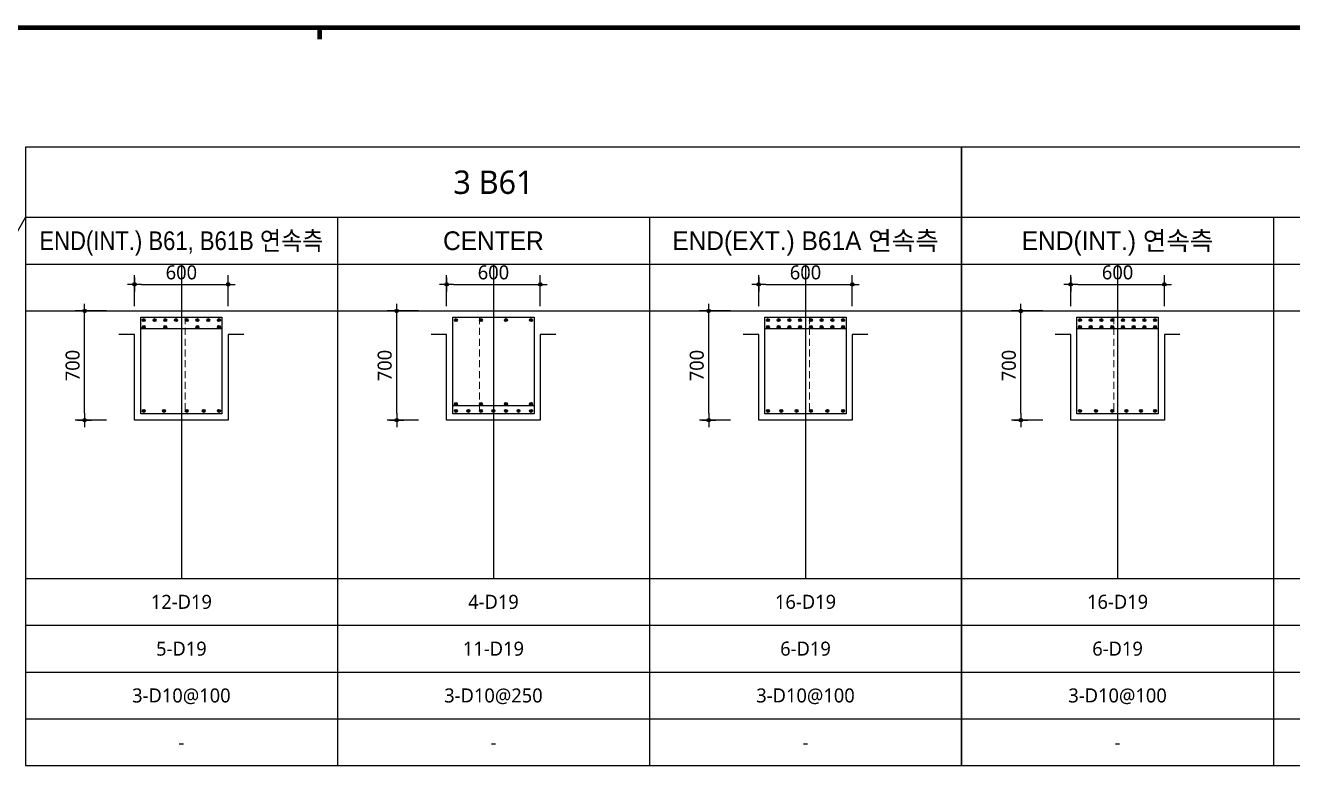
# Model space of a CAD drawing. Header units: millimetres. Extents: x 0 to 252030, y -124740 to 196020.
# Drawn here: x 60153 to 68275, y 155215 to 159960 of the extents above; entities that cross this region are included whole.
import ezdxf
from ezdxf.enums import TextEntityAlignment as Align

# ---------------------------------------------------------------- set-up
doc = ezdxf.new("R2010")
doc.units = ezdxf.units.MM
doc.header["$LTSCALE"] = 30
doc.linetypes.add('HID', pattern=[2.3, 1.5, -0.8])
doc.layers.get('DEFPOINTS').update_dxf_attribs({"color": 142})
for name, color, linetype in [('0-SEC1', 3, 'Continuous'), ('CON', 2, 'Continuous'), ('DIM', 7, 'Continuous'), ('ETC', 7, 'Continuous'), ('S-철근', 3, 'Continuous'), ('SHEET', 7, 'Continuous'), ('TXT', 3, 'Continuous'), ('XR-FORM_(도룡동)$0$Sheet', 7, 'Continuous')]:
    doc.layers.add(name, color=color, linetype=linetype)
doc.layers.add('TieBar', color=7, linetype='HID', lineweight=0)
doc.styles.get("Standard").update_dxf_attribs({"font": 'malgun.ttf'})
doc.styles.add('돋움', font='Dotum.ttf')
doc.styles.add('맑은 고딕', font='malgun.ttf')
doc.dimstyles.new('30NDIM', dxfattribs={"dimscale": 50, "dimtxt": 3, "dimasz": 1.5, "dimexe": 2, "dimexo": 6, "dimgap": 1, "dimtad": 1, "dimdec": 0, "dimrnd": 0.25, "dimzin": 0, "dimdsep": 46, "dimtxsty": 'Standard', "dimblk": 'Z_DOT', "dimcen": 5, "dimclrd": 256, "dimclre": 256, "dimclrt": 3, "dimadec": 0, "dimazin": 0, "dimtm": 1e-09, "dimtfac": 1, "dimtdec": 0, "dimtix": 1, "dimtmove": 2, "dimatfit": 1, "dimldrblk": 'Z_DOT', "dimfxl": 1, "dimtolj": 1, "dimtzin": 0, "dimarcsym": 0})

# ---------------------------------------------------------------- blocks, each defined once
blk = doc.blocks.new('XR-FORM_(도룡동)$0$S')
at = {"layer": 'XR-FORM_(도룡동)$0$Sheet', "const_width": 100}
blk.add_lwpolyline([(1850, 57950), (82250, 57950), (82250, 1200), (1850, 1200)], close=True, dxfattribs=at)
at = {"layer": 'XR-FORM_(도룡동)$0$Sheet', "linetype": 'Continuous', "const_width": 100}
blk.add_lwpolyline([(38745, 57950), (38745, 57700)], dxfattribs=at)
blk = doc.blocks.new('XR-FORM_(도룡동)', base_point=(101.33, -56114.51))
at = {"xscale": 0.005, "yscale": 0.005, "zscale": 0.005}
blk.add_blockref('XR-FORM_(도룡동)$0$S', (-0.25, 0), dxfattribs=at)
blk = doc.blocks.new('4등분')
at = {"layer": 'DEFPOINTS'}
for p, q in [((1000, 3214.5), (1000, 1200)), ((3000, 3214.5), (3000, 1200)), ((5000, 3214.5), (5000, 1200)), ((0, 2914.5), (6000, 2914.5))]:
    blk.add_line(p, q, dxfattribs=at)
at = {"layer": 'SHEET'}
blk.add_line((0, 3514.5), (6000, 3514.5), dxfattribs=at)
at = {"layer": 'SHEET', "color": 6}
for p, q in [((2000, 3514.5), (2000, 0)), ((4000, 3514.5), (4000, 0)), ((0, 3214.5), (6000, 3214.5)), ((0, 1200), (6000, 1200)), ((0, 900), (6000, 900)), ((0, 600), (6000, 600)), ((0, 300), (6000, 300))]:
    blk.add_line(p, q, dxfattribs=at)
at = {"layer": 'SHEET'}
blk.add_lwpolyline([(6000, 3964.5), (0, 3964.5), (0, 0), (6000, 0)], close=True, dxfattribs=at)
blk = doc.blocks.new('Z_DOT')
at = {"layer": 'DIM', "color": 0}
for p, q in [((-1, 0), (1, 0)), ((0, -1), (0, 1))]:
    blk.add_line(p, q, dxfattribs=at)
for radius in [0.25, 0.125]:
    blk.add_circle((0, 0), radius, dxfattribs=at)
blk = doc.blocks.new('*D185')
at = {"layer": 'DEFPOINTS', "color": 0, "transparency": 16777216}
for p in [(61453, 158299.7), (60853, 157979.5), (61453, 157979.5)]:
    blk.add_point(p, dxfattribs=at)
at = {"layer": 'DIM', "lineweight": -2, "transparency": 16777216}
for p, q in [((60853, 158159.5), (60853, 158359.7)), ((61453, 158159.5), (61453, 158359.7)), ((60898, 158299.7), (61408, 158299.7))]:
    blk.add_line(p, q, dxfattribs=at)
at = {"layer": 'DIM', "lineweight": -2, "transparency": 16777216, "xscale": 45, "yscale": 45, "zscale": 45, "rotation": 180}
blk.add_blockref('Z_DOT', (60853, 158299.7), dxfattribs=at)
at = {"layer": 'DIM', "lineweight": -2, "transparency": 16777216, "xscale": 45, "yscale": 45, "zscale": 45}
blk.add_blockref('Z_DOT', (61453, 158299.7), dxfattribs=at)
at = {"layer": 'DIM', "color": 3, "transparency": 16777216, "insert": (61153, 158376.1), "char_height": 90, "attachment_point": 5}
blk.add_mtext('\\A1;600', dxfattribs=at)
blk = doc.blocks.new('*D186')
at = {"layer": 'DEFPOINTS', "color": 0, "transparency": 16777216}
for p in [(60532.8, 158129.5), (60853, 158129.5), (60853, 157429.5)]:
    blk.add_point(p, dxfattribs=at)
at = {"layer": 'DIM', "lineweight": -2, "transparency": 16777216}
for p, q in [((60673, 158129.5), (60472.8, 158129.5)), ((60532.8, 157474.5), (60532.8, 158084.5)), ((60673, 157429.5), (60472.8, 157429.5))]:
    blk.add_line(p, q, dxfattribs=at)
at = {"layer": 'DIM', "lineweight": -2, "transparency": 16777216, "xscale": 45, "yscale": 45, "zscale": 45}
for p, rotation in [((60532.8, 158129.5), 90), ((60532.8, 157429.5), 270)]:
    blk.add_blockref('Z_DOT', p, dxfattribs=dict(at, rotation=rotation))
at = {"layer": 'DIM', "color": 3, "transparency": 16777216, "insert": (60456.4, 157779.5), "char_height": 90, "attachment_point": 5, "rotation": 90}
blk.add_mtext('\\A1;700', dxfattribs=at)
blk = doc.blocks.new('*D187')
at = {"layer": 'DEFPOINTS', "color": 0, "transparency": 16777216}
for p in [(63453, 158299.7), (62853, 157979.5), (63453, 157979.5)]:
    blk.add_point(p, dxfattribs=at)
at = {"layer": 'DIM', "lineweight": -2, "transparency": 16777216}
for p, q in [((62853, 158159.5), (62853, 158359.7)), ((63453, 158159.5), (63453, 158359.7)), ((62898, 158299.7), (63408, 158299.7))]:
    blk.add_line(p, q, dxfattribs=at)
at = {"layer": 'DIM', "lineweight": -2, "transparency": 16777216, "xscale": 45, "yscale": 45, "zscale": 45, "rotation": 180}
blk.add_blockref('Z_DOT', (62853, 158299.7), dxfattribs=at)
at = {"layer": 'DIM', "lineweight": -2, "transparency": 16777216, "xscale": 45, "yscale": 45, "zscale": 45}
blk.add_blockref('Z_DOT', (63453, 158299.7), dxfattribs=at)
at = {"layer": 'DIM', "color": 3, "transparency": 16777216, "insert": (63153, 158376.1), "char_height": 90, "attachment_point": 5}
blk.add_mtext('\\A1;600', dxfattribs=at)
blk = doc.blocks.new('*D188')
at = {"layer": 'DEFPOINTS', "color": 0, "transparency": 16777216}
for p in [(62532.8, 158129.5), (62853, 158129.5), (62853, 157429.5)]:
    blk.add_point(p, dxfattribs=at)
at = {"layer": 'DIM', "lineweight": -2, "transparency": 16777216}
for p, q in [((62673, 158129.5), (62472.8, 158129.5)), ((62532.8, 157474.5), (62532.8, 158084.5)), ((62673, 157429.5), (62472.8, 157429.5))]:
    blk.add_line(p, q, dxfattribs=at)
at = {"layer": 'DIM', "lineweight": -2, "transparency": 16777216, "xscale": 45, "yscale": 45, "zscale": 45}
for p, rotation in [((62532.8, 158129.5), 90), ((62532.8, 157429.5), 270)]:
    blk.add_blockref('Z_DOT', p, dxfattribs=dict(at, rotation=rotation))
at = {"layer": 'DIM', "color": 3, "transparency": 16777216, "insert": (62456.4, 157779.5), "char_height": 90, "attachment_point": 5, "rotation": 90}
blk.add_mtext('\\A1;700', dxfattribs=at)
blk = doc.blocks.new('*D189')
at = {"layer": 'DEFPOINTS', "color": 0, "transparency": 16777216}
for p in [(65453, 158299.7), (64853, 157979.5), (65453, 157979.5)]:
    blk.add_point(p, dxfattribs=at)
at = {"layer": 'DIM', "lineweight": -2, "transparency": 16777216}
for p, q in [((64853, 158159.5), (64853, 158359.7)), ((65453, 158159.5), (65453, 158359.7)), ((64898, 158299.7), (65408, 158299.7))]:
    blk.add_line(p, q, dxfattribs=at)
at = {"layer": 'DIM', "lineweight": -2, "transparency": 16777216, "xscale": 45, "yscale": 45, "zscale": 45, "rotation": 180}
blk.add_blockref('Z_DOT', (64853, 158299.7), dxfattribs=at)
at = {"layer": 'DIM', "lineweight": -2, "transparency": 16777216, "xscale": 45, "yscale": 45, "zscale": 45}
blk.add_blockref('Z_DOT', (65453, 158299.7), dxfattribs=at)
at = {"layer": 'DIM', "color": 3, "transparency": 16777216, "insert": (65153, 158376.1), "char_height": 90, "attachment_point": 5}
blk.add_mtext('\\A1;600', dxfattribs=at)
blk = doc.blocks.new('*D190')
at = {"layer": 'DEFPOINTS', "color": 0, "transparency": 16777216}
for p in [(64532.8, 158129.5), (64853, 158129.5), (64853, 157429.5)]:
    blk.add_point(p, dxfattribs=at)
at = {"layer": 'DIM', "lineweight": -2, "transparency": 16777216}
for p, q in [((64673, 158129.5), (64472.8, 158129.5)), ((64532.8, 157474.5), (64532.8, 158084.5)), ((64673, 157429.5), (64472.8, 157429.5))]:
    blk.add_line(p, q, dxfattribs=at)
at = {"layer": 'DIM', "lineweight": -2, "transparency": 16777216, "xscale": 45, "yscale": 45, "zscale": 45}
for p, rotation in [((64532.8, 158129.5), 90), ((64532.8, 157429.5), 270)]:
    blk.add_blockref('Z_DOT', p, dxfattribs=dict(at, rotation=rotation))
at = {"layer": 'DIM', "color": 3, "transparency": 16777216, "insert": (64456.4, 157779.5), "char_height": 90, "attachment_point": 5, "rotation": 90}
blk.add_mtext('\\A1;700', dxfattribs=at)
blk = doc.blocks.new('*D191')
at = {"layer": 'DEFPOINTS', "color": 0, "transparency": 16777216}
for p in [(67453, 158299.7), (66853, 157979.5), (67453, 157979.5)]:
    blk.add_point(p, dxfattribs=at)
at = {"layer": 'DIM', "lineweight": -2, "transparency": 16777216}
for p, q in [((66853, 158159.5), (66853, 158359.7)), ((67453, 158159.5), (67453, 158359.7)), ((66898, 158299.7), (67408, 158299.7))]:
    blk.add_line(p, q, dxfattribs=at)
at = {"layer": 'DIM', "lineweight": -2, "transparency": 16777216, "xscale": 45, "yscale": 45, "zscale": 45, "rotation": 180}
blk.add_blockref('Z_DOT', (66853, 158299.7), dxfattribs=at)
at = {"layer": 'DIM', "lineweight": -2, "transparency": 16777216, "xscale": 45, "yscale": 45, "zscale": 45}
blk.add_blockref('Z_DOT', (67453, 158299.7), dxfattribs=at)
at = {"layer": 'DIM', "color": 3, "transparency": 16777216, "insert": (67153, 158376.1), "char_height": 90, "attachment_point": 5}
blk.add_mtext('\\A1;600', dxfattribs=at)
blk = doc.blocks.new('*D192')
at = {"layer": 'DEFPOINTS', "color": 0, "transparency": 16777216}
for p in [(66532.8, 158129.5), (66853, 158129.5), (66853, 157429.5)]:
    blk.add_point(p, dxfattribs=at)
at = {"layer": 'DIM', "lineweight": -2, "transparency": 16777216}
for p, q in [((66673, 158129.5), (66472.8, 158129.5)), ((66532.8, 157474.5), (66532.8, 158084.5)), ((66673, 157429.5), (66472.8, 157429.5))]:
    blk.add_line(p, q, dxfattribs=at)
at = {"layer": 'DIM', "lineweight": -2, "transparency": 16777216, "xscale": 45, "yscale": 45, "zscale": 45}
for p, rotation in [((66532.8, 158129.5), 90), ((66532.8, 157429.5), 270)]:
    blk.add_blockref('Z_DOT', p, dxfattribs=dict(at, rotation=rotation))
at = {"layer": 'DIM', "color": 3, "transparency": 16777216, "insert": (66456.4, 157779.5), "char_height": 90, "attachment_point": 5, "rotation": 90}
blk.add_mtext('\\A1;700', dxfattribs=at)

msp = doc.modelspace()

# ---------------------------------------------------------------- hatches: boundary and pattern name
at = {"layer": 'S-철근'}
h = msp.add_hatch(color=256, dxfattribs=at)
edge = h.paths.add_edge_path()
edge.add_arc((60912.08013, 158070.41992), 9.55, 0, 180)
edge.add_arc((60912.08013, 158070.41992), 9.55, 180, 360)
h = msp.add_hatch(color=256, dxfattribs=at)
edge = h.paths.add_edge_path()
edge.add_arc((60980.91442, 158070.41992), 9.55, 0, 180)
edge.add_arc((60980.91442, 158070.41992), 9.55, 180, 360)
h = msp.add_hatch(color=256, dxfattribs=at)
edge = h.paths.add_edge_path()
edge.add_arc((61049.7487, 158070.41992), 9.55, 0, 180)
edge.add_arc((61049.7487, 158070.41992), 9.55, 180, 360)
h = msp.add_hatch(color=256, dxfattribs=at)
edge = h.paths.add_edge_path()
edge.add_arc((61118.58299, 158070.41992), 9.55, 0, 180)
edge.add_arc((61118.58299, 158070.41992), 9.55, 180, 360)
h = msp.add_hatch(color=256, dxfattribs=at)
edge = h.paths.add_edge_path()
edge.add_arc((61187.41728, 158070.41992), 9.55, 0, 180)
edge.add_arc((61187.41728, 158070.41992), 9.55, 180, 360)
h = msp.add_hatch(color=256, dxfattribs=at)
edge = h.paths.add_edge_path()
edge.add_arc((61256.25156, 158070.41992), 9.55, 0, 180)
edge.add_arc((61256.25156, 158070.41992), 9.55, 180, 360)
h = msp.add_hatch(color=256, dxfattribs=at)
edge = h.paths.add_edge_path()
edge.add_arc((61325.08585, 158070.41992), 9.55, 0, 180)
edge.add_arc((61325.08585, 158070.41992), 9.55, 180, 360)
h = msp.add_hatch(color=256, dxfattribs=at)
edge = h.paths.add_edge_path()
edge.add_arc((61393.92013, 158070.41992), 9.55, 0, 180)
edge.add_arc((61393.92013, 158070.41992), 9.55, 180, 360)
h = msp.add_hatch(color=256, dxfattribs=at)
edge = h.paths.add_edge_path()
edge.add_arc((62912.08013, 158070.41992), 9.55, 0, 180)
edge.add_arc((62912.08013, 158070.41992), 9.55, 180, 360)
h = msp.add_hatch(color=256, dxfattribs=at)
edge = h.paths.add_edge_path()
edge.add_arc((63072.69347, 158070.41992), 9.55, 0, 180)
edge.add_arc((63072.69347, 158070.41992), 9.55, 180, 360)
h = msp.add_hatch(color=256, dxfattribs=at)
edge = h.paths.add_edge_path()
edge.add_arc((63233.3068, 158070.41992), 9.55, 0, 180)
edge.add_arc((63233.3068, 158070.41992), 9.55, 180, 360)
h = msp.add_hatch(color=256, dxfattribs=at)
edge = h.paths.add_edge_path()
edge.add_arc((63393.92013, 158070.41992), 9.55, 0, 180)
edge.add_arc((63393.92013, 158070.41992), 9.55, 180, 360)
h = msp.add_hatch(color=256, dxfattribs=at)
edge = h.paths.add_edge_path()
edge.add_arc((64912.08013, 158070.41992), 9.55, 0, 180)
edge.add_arc((64912.08013, 158070.41992), 9.55, 180, 360)
h = msp.add_hatch(color=256, dxfattribs=at)
edge = h.paths.add_edge_path()
edge.add_arc((64980.91442, 158070.41992), 9.55, 0, 180)
edge.add_arc((64980.91442, 158070.41992), 9.55, 180, 360)
h = msp.add_hatch(color=256, dxfattribs=at)
edge = h.paths.add_edge_path()
edge.add_arc((65049.7487, 158070.41992), 9.55, 0, 180)
edge.add_arc((65049.7487, 158070.41992), 9.55, 180, 360)
h = msp.add_hatch(color=256, dxfattribs=at)
edge = h.paths.add_edge_path()
edge.add_arc((65118.58299, 158070.41992), 9.55, 0, 180)
edge.add_arc((65118.58299, 158070.41992), 9.55, 180, 360)
h = msp.add_hatch(color=256, dxfattribs=at)
edge = h.paths.add_edge_path()
edge.add_arc((65187.41728, 158070.41992), 9.55, 0, 180)
edge.add_arc((65187.41728, 158070.41992), 9.55, 180, 360)
h = msp.add_hatch(color=256, dxfattribs=at)
edge = h.paths.add_edge_path()
edge.add_arc((65256.25156, 158070.41992), 9.55, 0, 180)
edge.add_arc((65256.25156, 158070.41992), 9.55, 180, 360)
h = msp.add_hatch(color=256, dxfattribs=at)
edge = h.paths.add_edge_path()
edge.add_arc((65325.08585, 158070.41992), 9.55, 0, 180)
edge.add_arc((65325.08585, 158070.41992), 9.55, 180, 360)
h = msp.add_hatch(color=256, dxfattribs=at)
edge = h.paths.add_edge_path()
edge.add_arc((65393.92013, 158070.41992), 9.55, 0, 180)
edge.add_arc((65393.92013, 158070.41992), 9.55, 180, 360)
h = msp.add_hatch(color=256, dxfattribs=at)
edge = h.paths.add_edge_path()
edge.add_arc((66912.08013, 158070.41992), 9.55, 0, 180)
edge.add_arc((66912.08013, 158070.41992), 9.55, 180, 360)
h = msp.add_hatch(color=256, dxfattribs=at)
edge = h.paths.add_edge_path()
edge.add_arc((66980.91442, 158070.41992), 9.55, 0, 180)
edge.add_arc((66980.91442, 158070.41992), 9.55, 180, 360)
h = msp.add_hatch(color=256, dxfattribs=at)
edge = h.paths.add_edge_path()
edge.add_arc((67049.7487, 158070.41992), 9.55, 0, 180)
edge.add_arc((67049.7487, 158070.41992), 9.55, 180, 360)
h = msp.add_hatch(color=256, dxfattribs=at)
edge = h.paths.add_edge_path()
edge.add_arc((67118.58299, 158070.41992), 9.55, 0, 180)
edge.add_arc((67118.58299, 158070.41992), 9.55, 180, 360)
h = msp.add_hatch(color=256, dxfattribs=at)
edge = h.paths.add_edge_path()
edge.add_arc((67187.41728, 158070.41992), 9.55, 0, 180)
edge.add_arc((67187.41728, 158070.41992), 9.55, 180, 360)
h = msp.add_hatch(color=256, dxfattribs=at)
edge = h.paths.add_edge_path()
edge.add_arc((67256.25156, 158070.41992), 9.55, 0, 180)
edge.add_arc((67256.25156, 158070.41992), 9.55, 180, 360)
h = msp.add_hatch(color=256, dxfattribs=at)
edge = h.paths.add_edge_path()
edge.add_arc((67325.08585, 158070.41992), 9.55, 0, 180)
edge.add_arc((67325.08585, 158070.41992), 9.55, 180, 360)
h = msp.add_hatch(color=256, dxfattribs=at)
edge = h.paths.add_edge_path()
edge.add_arc((67393.92013, 158070.41992), 9.55, 0, 180)
edge.add_arc((67393.92013, 158070.41992), 9.55, 180, 360)
h = msp.add_hatch(color=256, dxfattribs=at)
edge = h.paths.add_edge_path()
edge.add_arc((60912.08013, 158026.31992), 9.55, 0, 180)
edge.add_arc((60912.08013, 158026.31992), 9.55, 180, 360)
h = msp.add_hatch(color=256, dxfattribs=at)
edge = h.paths.add_edge_path()
edge.add_arc((61049.7487, 158026.31992), 9.55, 0, 180)
edge.add_arc((61049.7487, 158026.31992), 9.55, 180, 360)
h = msp.add_hatch(color=256, dxfattribs=at)
edge = h.paths.add_edge_path()
edge.add_arc((61256.25156, 158026.31992), 9.55, 0, 180)
edge.add_arc((61256.25156, 158026.31992), 9.55, 180, 360)
h = msp.add_hatch(color=256, dxfattribs=at)
edge = h.paths.add_edge_path()
edge.add_arc((61393.92013, 158026.31992), 9.55, 0, 180)
edge.add_arc((61393.92013, 158026.31992), 9.55, 180, 360)
h = msp.add_hatch(color=256, dxfattribs=at)
edge = h.paths.add_edge_path()
edge.add_arc((64912.08013, 158026.31992), 9.55, 0, 180)
edge.add_arc((64912.08013, 158026.31992), 9.55, 180, 360)
h = msp.add_hatch(color=256, dxfattribs=at)
edge = h.paths.add_edge_path()
edge.add_arc((64980.91442, 158026.31992), 9.55, 0, 180)
edge.add_arc((64980.91442, 158026.31992), 9.55, 180, 360)
h = msp.add_hatch(color=256, dxfattribs=at)
edge = h.paths.add_edge_path()
edge.add_arc((65049.7487, 158026.31992), 9.55, 0, 180)
edge.add_arc((65049.7487, 158026.31992), 9.55, 180, 360)
h = msp.add_hatch(color=256, dxfattribs=at)
edge = h.paths.add_edge_path()
edge.add_arc((65118.58299, 158026.31992), 9.55, 0, 180)
edge.add_arc((65118.58299, 158026.31992), 9.55, 180, 360)
h = msp.add_hatch(color=256, dxfattribs=at)
edge = h.paths.add_edge_path()
edge.add_arc((65187.41728, 158026.31992), 9.55, 0, 180)
edge.add_arc((65187.41728, 158026.31992), 9.55, 180, 360)
h = msp.add_hatch(color=256, dxfattribs=at)
edge = h.paths.add_edge_path()
edge.add_arc((65256.25156, 158026.31992), 9.55, 0, 180)
edge.add_arc((65256.25156, 158026.31992), 9.55, 180, 360)
h = msp.add_hatch(color=256, dxfattribs=at)
edge = h.paths.add_edge_path()
edge.add_arc((65325.08585, 158026.31992), 9.55, 0, 180)
edge.add_arc((65325.08585, 158026.31992), 9.55, 180, 360)
h = msp.add_hatch(color=256, dxfattribs=at)
edge = h.paths.add_edge_path()
edge.add_arc((65393.92013, 158026.31992), 9.55, 0, 180)
edge.add_arc((65393.92013, 158026.31992), 9.55, 180, 360)
h = msp.add_hatch(color=256, dxfattribs=at)
edge = h.paths.add_edge_path()
edge.add_arc((66912.08013, 158026.31992), 9.55, 0, 180)
edge.add_arc((66912.08013, 158026.31992), 9.55, 180, 360)
h = msp.add_hatch(color=256, dxfattribs=at)
edge = h.paths.add_edge_path()
edge.add_arc((66980.91442, 158026.31992), 9.55, 0, 180)
edge.add_arc((66980.91442, 158026.31992), 9.55, 180, 360)
h = msp.add_hatch(color=256, dxfattribs=at)
edge = h.paths.add_edge_path()
edge.add_arc((67049.7487, 158026.31992), 9.55, 0, 180)
edge.add_arc((67049.7487, 158026.31992), 9.55, 180, 360)
h = msp.add_hatch(color=256, dxfattribs=at)
edge = h.paths.add_edge_path()
edge.add_arc((67118.58299, 158026.31992), 9.55, 0, 180)
edge.add_arc((67118.58299, 158026.31992), 9.55, 180, 360)
h = msp.add_hatch(color=256, dxfattribs=at)
edge = h.paths.add_edge_path()
edge.add_arc((67187.41728, 158026.31992), 9.55, 0, 180)
edge.add_arc((67187.41728, 158026.31992), 9.55, 180, 360)
h = msp.add_hatch(color=256, dxfattribs=at)
edge = h.paths.add_edge_path()
edge.add_arc((67256.25156, 158026.31992), 9.55, 0, 180)
edge.add_arc((67256.25156, 158026.31992), 9.55, 180, 360)
h = msp.add_hatch(color=256, dxfattribs=at)
edge = h.paths.add_edge_path()
edge.add_arc((67325.08585, 158026.31992), 9.55, 0, 180)
edge.add_arc((67325.08585, 158026.31992), 9.55, 180, 360)
h = msp.add_hatch(color=256, dxfattribs=at)
edge = h.paths.add_edge_path()
edge.add_arc((67393.92013, 158026.31992), 9.55, 0, 180)
edge.add_arc((67393.92013, 158026.31992), 9.55, 180, 360)
h = msp.add_hatch(color=256, dxfattribs=at)
edge = h.paths.add_edge_path()
edge.add_arc((60912.08013, 157488.57992), 9.55, 0, 180)
edge.add_arc((60912.08013, 157488.57992), 9.55, 180, 360)
h = msp.add_hatch(color=256, dxfattribs=at)
edge = h.paths.add_edge_path()
edge.add_arc((61040.66287, 157488.57992), 9.55, 0, 180)
edge.add_arc((61040.66287, 157488.57992), 9.55, 180, 360)
h = msp.add_hatch(color=256, dxfattribs=at)
edge = h.paths.add_edge_path()
edge.add_arc((61187.41728, 157488.57992), 9.55, 0, 180)
edge.add_arc((61187.41728, 157488.57992), 9.55, 180, 360)
h = msp.add_hatch(color=256, dxfattribs=at)
edge = h.paths.add_edge_path()
edge.add_arc((61296.65948, 157488.57992), 9.55, 0, 180)
edge.add_arc((61296.65948, 157488.57992), 9.55, 180, 360)
h = msp.add_hatch(color=256, dxfattribs=at)
edge = h.paths.add_edge_path()
edge.add_arc((61393.92013, 157488.57992), 9.55, 0, 180)
edge.add_arc((61393.92013, 157488.57992), 9.55, 180, 360)
h = msp.add_hatch(color=256, dxfattribs=at)
edge = h.paths.add_edge_path()
edge.add_arc((62912.08013, 157532.67992), 9.55, 0, 180)
edge.add_arc((62912.08013, 157532.67992), 9.55, 180, 360)
h = msp.add_hatch(color=256, dxfattribs=at)
edge = h.paths.add_edge_path()
edge.add_arc((62912.08013, 157488.57992), 9.55, 0, 180)
edge.add_arc((62912.08013, 157488.57992), 9.55, 180, 360)
h = msp.add_hatch(color=256, dxfattribs=at)
edge = h.paths.add_edge_path()
edge.add_arc((62992.3868, 157488.57992), 9.55, 0, 180)
edge.add_arc((62992.3868, 157488.57992), 9.55, 180, 360)
h = msp.add_hatch(color=256, dxfattribs=at)
edge = h.paths.add_edge_path()
edge.add_arc((63072.69347, 157532.67992), 9.55, 0, 180)
edge.add_arc((63072.69347, 157532.67992), 9.55, 180, 360)
h = msp.add_hatch(color=256, dxfattribs=at)
edge = h.paths.add_edge_path()
edge.add_arc((63072.69347, 157488.57992), 9.55, 0, 180)
edge.add_arc((63072.69347, 157488.57992), 9.55, 180, 360)
h = msp.add_hatch(color=256, dxfattribs=at)
edge = h.paths.add_edge_path()
edge.add_arc((63153.00013, 157488.57992), 9.55, 0, 180)
edge.add_arc((63153.00013, 157488.57992), 9.55, 180, 360)
h = msp.add_hatch(color=256, dxfattribs=at)
edge = h.paths.add_edge_path()
edge.add_arc((63233.3068, 157532.67992), 9.55, 0, 180)
edge.add_arc((63233.3068, 157532.67992), 9.55, 180, 360)
h = msp.add_hatch(color=256, dxfattribs=at)
edge = h.paths.add_edge_path()
edge.add_arc((63233.3068, 157488.57992), 9.55, 0, 180)
edge.add_arc((63233.3068, 157488.57992), 9.55, 180, 360)
h = msp.add_hatch(color=256, dxfattribs=at)
edge = h.paths.add_edge_path()
edge.add_arc((63313.61347, 157488.57992), 9.55, 0, 180)
edge.add_arc((63313.61347, 157488.57992), 9.55, 180, 360)
h = msp.add_hatch(color=256, dxfattribs=at)
edge = h.paths.add_edge_path()
edge.add_arc((63393.92013, 157532.67992), 9.55, 0, 180)
edge.add_arc((63393.92013, 157532.67992), 9.55, 180, 360)
h = msp.add_hatch(color=256, dxfattribs=at)
edge = h.paths.add_edge_path()
edge.add_arc((63393.92013, 157488.57992), 9.55, 0, 180)
edge.add_arc((63393.92013, 157488.57992), 9.55, 180, 360)
h = msp.add_hatch(color=256, dxfattribs=at)
edge = h.paths.add_edge_path()
edge.add_arc((64912.08013, 157488.57992), 9.55, 0, 180)
edge.add_arc((64912.08013, 157488.57992), 9.55, 180, 360)
h = msp.add_hatch(color=256, dxfattribs=at)
edge = h.paths.add_edge_path()
edge.add_arc((64997.46619, 157488.57992), 9.55, 0, 180)
edge.add_arc((64997.46619, 157488.57992), 9.55, 180, 360)
h = msp.add_hatch(color=256, dxfattribs=at)
edge = h.paths.add_edge_path()
edge.add_arc((65095.40304, 157488.57992), 9.55, 0, 180)
edge.add_arc((65095.40304, 157488.57992), 9.55, 180, 360)
h = msp.add_hatch(color=256, dxfattribs=at)
edge = h.paths.add_edge_path()
edge.add_arc((65187.41728, 157488.57992), 9.55, 0, 180)
edge.add_arc((65187.41728, 157488.57992), 9.55, 180, 360)
h = msp.add_hatch(color=256, dxfattribs=at)
edge = h.paths.add_edge_path()
edge.add_arc((65293.2378, 157488.57992), 9.55, 0, 180)
edge.add_arc((65293.2378, 157488.57992), 9.55, 180, 360)
h = msp.add_hatch(color=256, dxfattribs=at)
edge = h.paths.add_edge_path()
edge.add_arc((65393.92013, 157488.57992), 9.55, 0, 180)
edge.add_arc((65393.92013, 157488.57992), 9.55, 180, 360)
h = msp.add_hatch(color=256, dxfattribs=at)
edge = h.paths.add_edge_path()
edge.add_arc((66912.08013, 157488.57992), 9.55, 0, 180)
edge.add_arc((66912.08013, 157488.57992), 9.55, 180, 360)
h = msp.add_hatch(color=256, dxfattribs=at)
edge = h.paths.add_edge_path()
edge.add_arc((67014.72353, 157488.57992), 9.55, 0, 180)
edge.add_arc((67014.72353, 157488.57992), 9.55, 180, 360)
h = msp.add_hatch(color=256, dxfattribs=at)
edge = h.paths.add_edge_path()
edge.add_arc((67118.58299, 157488.57992), 9.55, 0, 180)
edge.add_arc((67118.58299, 157488.57992), 9.55, 180, 360)
h = msp.add_hatch(color=256, dxfattribs=at)
edge = h.paths.add_edge_path()
edge.add_arc((67209.80103, 157488.57992), 9.55, 0, 180)
edge.add_arc((67209.80103, 157488.57992), 9.55, 180, 360)
h = msp.add_hatch(color=256, dxfattribs=at)
edge = h.paths.add_edge_path()
edge.add_arc((67302.85484, 157488.57992), 9.55, 0, 180)
edge.add_arc((67302.85484, 157488.57992), 9.55, 180, 360)
h = msp.add_hatch(color=256, dxfattribs=at)
edge = h.paths.add_edge_path()
edge.add_arc((67393.92013, 157488.57992), 9.55, 0, 180)
edge.add_arc((67393.92013, 157488.57992), 9.55, 180, 360)

# ---------------------------------------------------------------- linework, layer by layer
at = {"layer": 'CON', "color": 8}
for p, q in [((60753.00013, 158129.49992), (61553.00013, 158129.49992)), ((62753.00013, 158129.49992), (63553.00013, 158129.49992)), ((64753.00013, 158129.49992), (65553.00013, 158129.49992)), ((66753.00013, 158129.49992), (67553.00013, 158129.49992))]:
    msp.add_line(p, q, dxfattribs=at)
for points in [[(61553.00013, 157979.49992), (61453.00013, 157979.49992), (61453.00013, 157429.49992), (60853.00013, 157429.49992), (60853.00013, 157979.49992), (60753.00013, 157979.49992)], [(63553.00013, 157979.49992), (63453.00013, 157979.49992), (63453.00013, 157429.49992), (62853.00013, 157429.49992), (62853.00013, 157979.49992), (62753.00013, 157979.49992)], [(65553.00013, 157979.49992), (65453.00013, 157979.49992), (65453.00013, 157429.49992), (64853.00013, 157429.49992), (64853.00013, 157979.49992), (64753.00013, 157979.49992)], [(67553.00013, 157979.49992), (67453.00013, 157979.49992), (67453.00013, 157429.49992), (66853.00013, 157429.49992), (66853.00013, 157979.49992), (66753.00013, 157979.49992)]]:
    msp.add_lwpolyline(points, dxfattribs=at)
at = {"layer": 'ETC', "color": 8}
for p, q in [((60893.00013, 158016.76992), (61413.00013, 158016.76992)), ((64893.00013, 158016.76992), (65413.00013, 158016.76992)), ((66893.00013, 158016.76992), (67413.00013, 158016.76992)), ((62893.00013, 157523.12992), (63413.00013, 157523.12992))]:
    msp.add_line(p, q, dxfattribs=at)
at = {"layer": 'S-철근'}
for points in [[(60893.00013, 157469.49992), (60893.00013, 158089.49992), (61413.00013, 158089.49992), (61413.00013, 157469.49992), (60893.00013, 157469.49992)], [(62893.00013, 157469.49992), (62893.00013, 158089.49992), (63413.00013, 158089.49992), (63413.00013, 157469.49992), (62893.00013, 157469.49992)], [(64893.00013, 157469.49992), (64893.00013, 158089.49992), (65413.00013, 158089.49992), (65413.00013, 157469.49992), (64893.00013, 157469.49992)], [(66893.00013, 157469.49992), (66893.00013, 158089.49992), (67413.00013, 158089.49992), (67413.00013, 157469.49992), (66893.00013, 157469.49992)]]:
    msp.add_lwpolyline(points, dxfattribs=at)
for centre in [(60912.08013, 158070.41992), (60980.91442, 158070.41992), (61049.7487, 158070.41992), (61118.58299, 158070.41992), (61187.41728, 158070.41992), (61256.25156, 158070.41992), (61325.08585, 158070.41992), (61393.92013, 158070.41992), (62912.08013, 158070.41992), (63072.69347, 158070.41992), (63233.3068, 158070.41992), (63393.92013, 158070.41992), (64912.08013, 158070.41992), (64980.91442, 158070.41992), (65049.7487, 158070.41992), (65118.58299, 158070.41992), (65187.41728, 158070.41992), (65256.25156, 158070.41992), (65325.08585, 158070.41992), (65393.92013, 158070.41992), (66912.08013, 158070.41992), (66980.91442, 158070.41992), (67049.7487, 158070.41992), (67118.58299, 158070.41992), (67187.41728, 158070.41992), (67256.25156, 158070.41992), (67325.08585, 158070.41992), (67393.92013, 158070.41992), (60912.08013, 158026.31992), (61049.7487, 158026.31992), (61256.25156, 158026.31992), (61393.92013, 158026.31992), (64912.08013, 158026.31992), (64980.91442, 158026.31992), (65049.7487, 158026.31992), (65118.58299, 158026.31992), (65187.41728, 158026.31992), (65256.25156, 158026.31992), (65325.08585, 158026.31992), (65393.92013, 158026.31992), (66912.08013, 158026.31992), (66980.91442, 158026.31992), (67049.7487, 158026.31992), (67118.58299, 158026.31992), (67187.41728, 158026.31992), (67256.25156, 158026.31992), (67325.08585, 158026.31992), (67393.92013, 158026.31992), (60912.08013, 157488.57992), (61040.66287, 157488.57992), (61187.41728, 157488.57992), (61296.65948, 157488.57992), (61393.92013, 157488.57992), (62912.08013, 157532.67992), (62912.08013, 157488.57992), (62992.3868, 157488.57992), (63072.69347, 157532.67992), (63072.69347, 157488.57992), (63153.00013, 157488.57992), (63233.3068, 157532.67992), (63233.3068, 157488.57992), (63313.61347, 157488.57992), (63393.92013, 157532.67992), (63393.92013, 157488.57992), (64912.08013, 157488.57992), (64997.46619, 157488.57992), (65095.40304, 157488.57992), (65187.41728, 157488.57992), (65293.2378, 157488.57992), (65393.92013, 157488.57992), (66912.08013, 157488.57992), (67014.72353, 157488.57992), (67118.58299, 157488.57992), (67209.80103, 157488.57992), (67302.85484, 157488.57992), (67393.92013, 157488.57992)]:
    msp.add_circle(centre, 9.55, dxfattribs=at)
at = {"layer": 'SHEET'}
msp.add_line((60153.00013, 158729.49992), (58153.00013, 155214.99992), dxfattribs=at)
at = {"layer": 'TieBar'}
for p, q in [((61177.86728, 158089.49992), (61177.86728, 157469.49992)), ((63063.14347, 158089.49992), (63063.14347, 157469.49992)), ((65177.86728, 158089.49992), (65177.86728, 157469.49992)), ((67128.13299, 158089.49992), (67128.13299, 157469.49992))]:
    msp.add_line(p, q, dxfattribs=at)

# ---------------------------------------------------------------- block references
for p in [(60153.00013, 155214.99992), (66153.00013, 155214.99992)]:
    msp.add_blockref('4등분', p)
at = {"layer": '0-SEC1', "xscale": 60, "yscale": 60, "zscale": 60}
msp.add_blockref('XR-FORM_(도룡동)', (56510.02429, -3224310.57868), dxfattribs=at)

# ---------------------------------------------------------------- texts
at = {"layer": 'TXT', "color": 2, "style": '맑은 고딕'}
msp.add_text('3 B61', height=150, dxfattribs=at).set_placement((63153.00013, 158954.49992), align=Align.MIDDLE_CENTER)
at = {"layer": 'TXT', "style": '돋움', "width": 0.9}
msp.add_text('END(INT.) B61, B61B 연속측', height=120, dxfattribs=at).set_placement((61153.00013, 158579.49992), align=Align.MIDDLE_CENTER)
at = {"layer": 'TXT'}
for s, height, style, p in [('CENTER', 120, '돋움', (63153.00013, 158579.49992)), ('END(EXT.) B61A 연속측', 120, '돋움', (65153.00013, 158579.49992)), ('END(INT.) 연속측', 120, '돋움', (67153.00013, 158579.49992)), ('12-D19', 90, '맑은 고딕', (61153.00013, 156264.99992)), ('4-D19', 90, '맑은 고딕', (63153.00013, 156264.99992)), ('16-D19', 90, '맑은 고딕', (65153.00013, 156264.99992)), ('16-D19', 90, '맑은 고딕', (67153.00013, 156264.99992)), ('5-D19', 90, '맑은 고딕', (61153.00013, 155964.99992)), ('11-D19', 90, '맑은 고딕', (63153.00013, 155964.99992)), ('6-D19', 90, '맑은 고딕', (65153.00013, 155964.99992)), ('6-D19', 90, '맑은 고딕', (67153.00013, 155964.99992)), ('3-D10@100', 90, '맑은 고딕', (61153.00013, 155664.99992)), ('3-D10@250', 90, '맑은 고딕', (63153.00013, 155664.99992)), ('3-D10@100', 90, '맑은 고딕', (65153.00013, 155664.99992)), ('3-D10@100', 90, '맑은 고딕', (67153.00013, 155664.99992)), ('-', 90, '맑은 고딕', (61153.00013, 155364.99992)), ('-', 90, '맑은 고딕', (63153.00013, 155364.99992)), ('-', 90, '맑은 고딕', (65153.00013, 155364.99992)), ('-', 90, '맑은 고딕', (67153.00013, 155364.99992))]:
    msp.add_text(s, height=height, dxfattribs=dict(at, style=style)).set_placement(p, align=Align.MIDDLE_CENTER)

# ---------------------------------------------------------------- dimensions: what is measured, and where the dimension line sits
at = {"layer": 'DIM'}
for base, p1, p2, picture, middle in [((61453.00013, 158299.65148), (60853.00013, 157979.49992), (61453.00013, 157979.49992), '*D185', (61153.00013, 158376.14945)), ((63453.00013, 158299.65148), (62853.00013, 157979.49992), (63453.00013, 157979.49992), '*D187', (63153.00013, 158376.14945)), ((65453.00013, 158299.65148), (64853.00013, 157979.49992), (65453.00013, 157979.49992), '*D189', (65153.00013, 158376.14945)), ((67453.00013, 158299.65148), (66853.00013, 157979.49992), (67453.00013, 157979.49992), '*D191', (67153.00013, 158376.14945))]:
    dim = msp.add_linear_dim(base=base, p1=p1, p2=p2, dimstyle='30NDIM', override={"dimscale": 30, "dimtxsty": 'Standard'}, dxfattribs=at)
    dim.commit()
    dim.dimension.update_dxf_attribs({"geometry": picture, "text_midpoint": middle})
for base, p1, p2, picture, middle in [((60532.84857, 158129.49992), (60853.00013, 157429.49992), (60853.00013, 158129.49992), '*D186', (60456.3506, 157779.49992)), ((62532.84857, 158129.49992), (62853.00013, 157429.49992), (62853.00013, 158129.49992), '*D188', (62456.3506, 157779.49992)), ((64532.84857, 158129.49992), (64853.00013, 157429.49992), (64853.00013, 158129.49992), '*D190', (64456.3506, 157779.49992)), ((66532.84857, 158129.49992), (66853.00013, 157429.49992), (66853.00013, 158129.49992), '*D192', (66456.3506, 157779.49992))]:
    dim = msp.add_linear_dim(base=base, p1=p1, p2=p2, angle=90, dimstyle='30NDIM', override={"dimscale": 30, "dimtxsty": 'Standard'}, dxfattribs=at)
    dim.commit()
    dim.dimension.update_dxf_attribs({"geometry": picture, "text_midpoint": middle})

doc.saveas('drawing.dxf')
